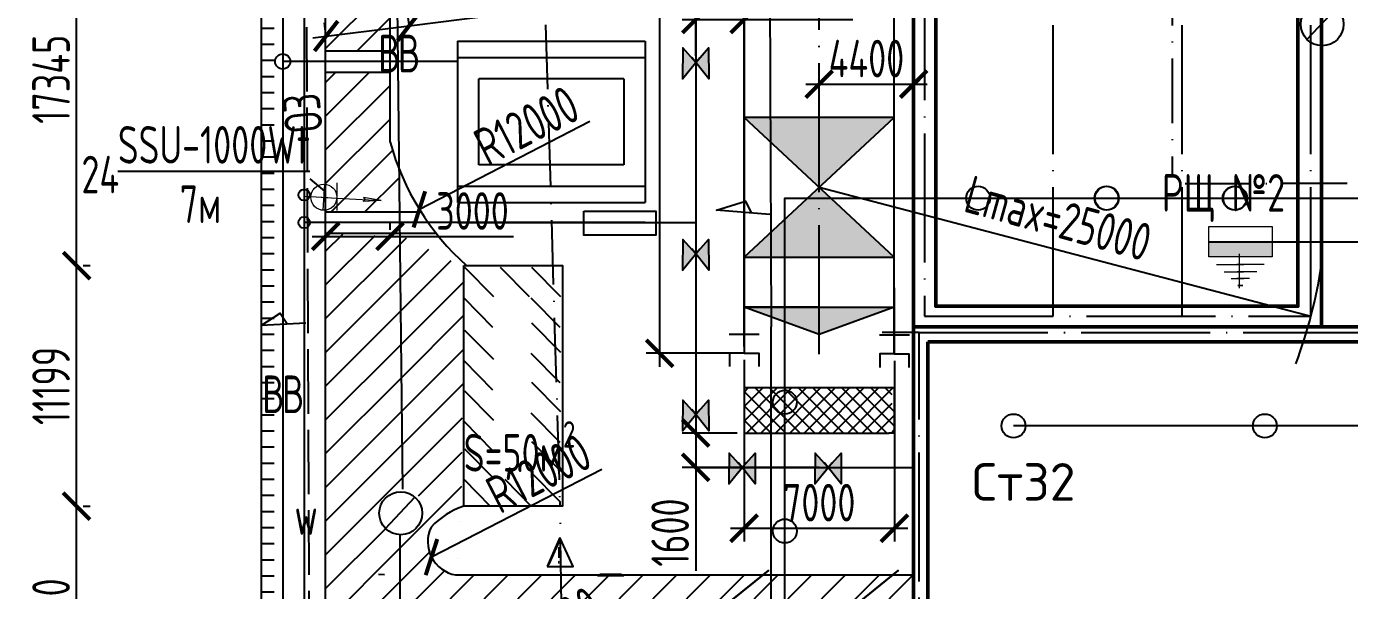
# Paper-space layout 'СГП' of a CAD drawing. Header units: millimetres. Extents: x 1 to 2190, y 0 to 1001.
# Drawn here: x 212.6 to 335.8, y 249.8 to 302.3 of the extents above; entities that cross this region are included whole.
import ezdxf

# ---------------------------------------------------------------- set-up
doc = ezdxf.new("R2010")
doc.units = ezdxf.units.MM
doc.header["$LTSCALE"] = 0.5
for name, pattern in [('ACAD_ISO02W100', [15, 12, -3]), ('ACAD_ISO04W100', [30, 24, -3, 0, -3]), ('ACAD_ISO10W100', [18, 12, -3, 0, -3])]:
    doc.linetypes.add(name, pattern=pattern)
for name, color, linetype, lineweight in [('ЛИНИИ_01', 7, 'Continuous', 9), ('ТОЛСТЫЕ', 1, 'Continuous', 50), ('ТОНКИЕе', 7, 'Continuous', 25)]:
    doc.layers.add(name, color=color, linetype=linetype, lineweight=lineweight)
for name, color, linetype in [('оси', 7, 'ACAD_ISO04W100'), ('размеры', 7, 'Continuous'), ('текст', 7, 'Continuous'), ('тонкие', 7, 'Continuous')]:
    doc.layers.add(name, color=color, linetype=linetype)
doc.styles.add('Наклонный', font='isocpeur.ttf', dxfattribs={"width": 0.7, "height": 3.5})
doc.styles.add('Наклонный 5', font='isocpeur.ttf', dxfattribs={"height": 7})
doc.linetypes.add('119-1 Кабель высоковольтный подземный', pattern='A,8,-2,[31,Russia-GOST_Topo.shx,S=0.15,R=180,X=0,Y=0],1,[31,Russia-GOST_Topo.shx,S=0.1,R=180,X=0,Y=0],6,[31,Russia-GOST_Topo.shx,S=0.1,R=0,X=0,Y=0],1,[31,Russia-GOST_Topo.shx,S=0.15,R=0,X=0,Y=0],-2', length=20)
doc.linetypes.add('486 Границы государственных заповедников', pattern='A,0,3,[11,Russia-GOST_Topo.shx,S=0.05,R=0,X=0,Y=0],3,-2,3,[11,Russia-GOST_Topo.shx,S=0.05,R=180,X=0,Y=0],3,-2', length=16)
doc.dimstyles.new('СТРОИТЕЛЬНЫЙ', dxfattribs={"dimtxt": 3.5, "dimasz": 2.5, "dimexe": 1.25, "dimexo": 0.625, "dimtad": 1, "dimdec": 0, "dimlfac": 500, "dimdsep": 46, "dimtxsty": 'Наклонный', "dimblk1": 'ARCHTICK', "dimblk2": 'ARCHTICK', "dimsah": 1, "dimcen": 0, "dimdle": 1.25, "dimadec": 0, "dimazin": 0, "dimtfac": 0.75, "dimtdec": 0, "dimtmove": 0, "dimatfit": 3, "dimldrblk": 'ARCHTICK', "dimfxl": 1, "dimtolj": 1, "dimtzin": 0, "dimarcsym": 0})
pattern_1 = [(45, (-0.0765, 0.0526), (-1.571545, 1.571545), [])]

# ---------------------------------------------------------------- blocks, each defined once
blk = doc.blocks.new('_ArchTick')
at = {"color": 0, "linetype": 'ByBlock', "const_width": 0.15}
blk.add_lwpolyline([(-0.5, -0.5), (0.5, 0.5)], dxfattribs=at)
blk = doc.blocks.new('*D846')
at = {"layer": 'Defpoints', "color": 0, "transparency": 16777216}
for p in [(240.43, 282.79), (246.43, 282.79), (246.43, 282.79)]:
    blk.add_point(p, dxfattribs=at)
at = {"layer": 'размеры', "color": 0, "lineweight": -2, "transparency": 16777216}
for p, q in [((240.43, 283.41), (240.43, 284.04)), ((246.43, 283.41), (246.43, 284.04)), ((239.18, 282.79), (246.43, 282.79)), ((246.43, 282.79), (257.92, 282.79))]:
    blk.add_line(p, q, dxfattribs=at)
at = {"layer": 'размеры', "color": 0, "lineweight": -2, "transparency": 16777216, "xscale": 2.5, "yscale": 2.5, "zscale": 2.5, "rotation": 180}
blk.add_blockref('_ArchTick', (240.43, 282.79), dxfattribs=at)
at = {"layer": 'размеры', "color": 0, "lineweight": -2, "transparency": 16777216, "xscale": 2.5, "yscale": 2.5, "zscale": 2.5}
blk.add_blockref('_ArchTick', (246.43, 282.79), dxfattribs=at)
at = {"layer": 'размеры', "color": 0, "transparency": 16777216, "insert": (254.11, 285.16), "char_height": 3.5, "attachment_point": 5, "style": 'Наклонный'}
blk.add_mtext('\\A1;3000', dxfattribs=at)
blk = doc.blocks.new('*D849')
at = {"layer": 'Defpoints', "color": 0, "transparency": 16777216}
for p in [(248.22, 302.41), (240.57, 300.7), (248.31, 301.67)]:
    blk.add_point(p, dxfattribs=at)
at = {"layer": 'размеры', "color": 0, "lineweight": -2, "transparency": 16777216}
for p, q in [((248.23, 302.29), (248.07, 303.65)), ((248.22, 302.41), (258.51, 303.69)), ((239.24, 301.29), (248.22, 302.41)), ((240.49, 301.32), (240.32, 302.69))]:
    blk.add_line(p, q, dxfattribs=at)
at = {"layer": 'размеры', "color": 0, "lineweight": -2, "transparency": 16777216, "xscale": 2.5, "yscale": 2.5, "zscale": 2.5}
for p, rotation in [((248.22, 302.41), 7.081544733936532), ((240.48, 301.45), 187.0815447339365)]:
    blk.add_blockref('_ArchTick', p, dxfattribs=dict(at, rotation=rotation))
at = {"layer": 'размеры', "color": 0, "transparency": 16777216, "insert": (254.31, 305.56), "char_height": 3.5, "attachment_point": 5, "rotation": 7.0815, "style": 'Наклонный'}
blk.add_mtext('\\A1;4000', dxfattribs=at)
blk = doc.blocks.new('*D876')
at = {"layer": 'Defpoints', "color": 0, "transparency": 16777216}
for p in [(217.24, 257.67), (217.24, 257.67), (217.24, 236.15)]:
    blk.add_point(p, dxfattribs=at)
at = {"layer": 'размеры', "color": 0, "lineweight": -2, "transparency": 16777216}
for p, q in [((217.24, 234.9), (217.24, 258.92)), ((217.86, 257.67), (218.49, 257.67)), ((217.86, 236.15), (218.49, 236.15))]:
    blk.add_line(p, q, dxfattribs=at)
at = {"layer": 'размеры', "color": 0, "lineweight": -2, "transparency": 16777216, "xscale": 2.5, "yscale": 2.5, "zscale": 2.5}
for p, rotation in [((217.24, 257.67), 90), ((217.24, 236.15), 270)]:
    blk.add_blockref('_ArchTick', p, dxfattribs=dict(at, rotation=rotation))
at = {"layer": 'размеры', "color": 0, "transparency": 16777216, "insert": (214.86, 246.91), "char_height": 3.5, "attachment_point": 5, "rotation": 90, "style": 'Наклонный'}
blk.add_mtext('\\A1;10760', dxfattribs=at)
blk = doc.blocks.new('*D877')
at = {"layer": 'Defpoints', "color": 0, "transparency": 16777216}
for p in [(217.24, 280.07), (217.24, 280.07), (217.24, 257.67)]:
    blk.add_point(p, dxfattribs=at)
at = {"layer": 'размеры', "color": 0, "lineweight": -2, "transparency": 16777216}
for p, q in [((217.24, 256.42), (217.24, 281.32)), ((217.86, 280.07), (218.49, 280.07)), ((217.86, 257.67), (218.49, 257.67))]:
    blk.add_line(p, q, dxfattribs=at)
at = {"layer": 'размеры', "color": 0, "lineweight": -2, "transparency": 16777216, "xscale": 2.5, "yscale": 2.5, "zscale": 2.5}
for p, rotation in [((217.24, 280.07), 90), ((217.24, 257.67), 270)]:
    blk.add_blockref('_ArchTick', p, dxfattribs=dict(at, rotation=rotation))
at = {"layer": 'размеры', "color": 0, "transparency": 16777216, "insert": (214.86, 268.87), "char_height": 3.5, "attachment_point": 5, "rotation": 90, "style": 'Наклонный'}
blk.add_mtext('\\A1;11199', dxfattribs=at)
blk = doc.blocks.new('*D878')
at = {"layer": 'Defpoints', "color": 0, "transparency": 16777216}
for p in [(217.24, 314.76), (217.24, 314.76), (217.24, 280.07)]:
    blk.add_point(p, dxfattribs=at)
at = {"layer": 'размеры', "color": 0, "lineweight": -2, "transparency": 16777216}
for p, q in [((217.24, 278.82), (217.24, 316.01)), ((217.86, 314.76), (218.49, 314.76)), ((217.86, 280.07), (218.49, 280.07))]:
    blk.add_line(p, q, dxfattribs=at)
at = {"layer": 'размеры', "color": 0, "lineweight": -2, "transparency": 16777216, "xscale": 2.5, "yscale": 2.5, "zscale": 2.5}
for p, rotation in [((217.24, 314.76), 90), ((217.24, 280.07), 270)]:
    blk.add_blockref('_ArchTick', p, dxfattribs=dict(at, rotation=rotation))
at = {"layer": 'размеры', "color": 0, "transparency": 16777216, "insert": (214.86, 297.42), "char_height": 3.5, "attachment_point": 5, "rotation": 90, "style": 'Наклонный'}
blk.add_mtext('\\A1;17345', dxfattribs=at)
blk = doc.blocks.new('*D982')
at = {"layer": 'Defpoints', "color": 0, "transparency": 16777216}
for p in [(279.4, 446.81), (271.54, 271.91), (279.4, 271.91)]:
    blk.add_point(p, dxfattribs=at)
at = {"layer": 'размеры', "color": 0, "lineweight": -2, "transparency": 16777216}
for p, q in [((271.54, 448.06), (271.54, 270.66)), ((278.77, 446.81), (270.29, 446.81)), ((278.77, 271.91), (270.29, 271.91))]:
    blk.add_line(p, q, dxfattribs=at)
at = {"layer": 'размеры', "color": 0, "lineweight": -2, "transparency": 16777216, "xscale": 2.5, "yscale": 2.5, "zscale": 2.5}
for p, rotation in [((271.54, 446.81), 90), ((271.54, 271.91), 270)]:
    blk.add_blockref('_ArchTick', p, dxfattribs=dict(at, rotation=rotation))
at = {"layer": 'размеры', "color": 0, "transparency": 16777216, "insert": (269.16, 359.36), "char_height": 3.5, "attachment_point": 5, "rotation": 90, "style": 'Наклонный'}
blk.add_mtext('\\A1;87500', dxfattribs=at)
blk = doc.blocks.new('*D983')
at = {"layer": 'Defpoints', "color": 0, "transparency": 16777216}
for p in [(279.4, 302.99), (274.9, 299), (279.4, 271.91)]:
    blk.add_point(p, dxfattribs=at)
at = {"layer": 'размеры', "color": 0, "lineweight": -2, "transparency": 16777216}
for p, q in [((274.9, 299.62), (274.9, 304.24)), ((279.4, 272.54), (279.4, 304.24)), ((273.65, 302.99), (279.4, 302.99)), ((279.4, 302.99), (289.52, 302.99))]:
    blk.add_line(p, q, dxfattribs=at)
at = {"layer": 'размеры', "color": 0, "lineweight": -2, "transparency": 16777216, "xscale": 2.5, "yscale": 2.5, "zscale": 2.5, "rotation": 180}
blk.add_blockref('_ArchTick', (274.9, 302.99), dxfattribs=at)
at = {"layer": 'размеры', "color": 0, "lineweight": -2, "transparency": 16777216, "xscale": 2.5, "yscale": 2.5, "zscale": 2.5}
blk.add_blockref('_ArchTick', (279.4, 302.99), dxfattribs=at)
at = {"layer": 'размеры', "color": 0, "transparency": 16777216, "insert": (285.71, 305.36), "char_height": 3.5, "attachment_point": 5, "style": 'Наклонный'}
blk.add_mtext('\\A1;2250', dxfattribs=at)
blk = doc.blocks.new('*D984')
at = {"layer": 'Defpoints', "color": 0, "transparency": 16777216}
for p in [(279.4, 264.48), (274.9, 261.28), (279.64, 261.28)]:
    blk.add_point(p, dxfattribs=at)
at = {"layer": 'размеры', "color": 0, "lineweight": -2, "transparency": 16777216}
for p, q in [((274.9, 265.73), (274.9, 261.28)), ((278.77, 264.48), (273.65, 264.48)), ((279.01, 261.28), (273.65, 261.28)), ((274.9, 261.28), (274.9, 251.65))]:
    blk.add_line(p, q, dxfattribs=at)
at = {"layer": 'размеры', "color": 0, "lineweight": -2, "transparency": 16777216, "xscale": 2.5, "yscale": 2.5, "zscale": 2.5}
for p, rotation in [((274.9, 264.48), 90), ((274.9, 261.28), 270)]:
    blk.add_blockref('_ArchTick', p, dxfattribs=dict(at, rotation=rotation))
at = {"layer": 'размеры', "color": 0, "transparency": 16777216, "insert": (272.52, 255.21), "char_height": 3.5, "attachment_point": 5, "rotation": 90, "style": 'Наклонный'}
blk.add_mtext('\\A1;1600', dxfattribs=at)
blk = doc.blocks.new('*D985')
at = {"layer": 'Defpoints', "color": 0, "transparency": 16777216}
for p in [(279.4, 271.91), (293.4, 271.84), (293.4, 255.62)]:
    blk.add_point(p, dxfattribs=at)
at = {"layer": 'размеры', "color": 0, "lineweight": -2, "transparency": 16777216}
for p, q in [((279.4, 271.29), (279.4, 254.37)), ((293.4, 271.22), (293.4, 254.37)), ((278.15, 255.62), (294.65, 255.62))]:
    blk.add_line(p, q, dxfattribs=at)
at = {"layer": 'размеры', "color": 0, "lineweight": -2, "transparency": 16777216, "xscale": 2.5, "yscale": 2.5, "zscale": 2.5, "rotation": 180}
blk.add_blockref('_ArchTick', (279.4, 255.62), dxfattribs=at)
at = {"layer": 'размеры', "color": 0, "lineweight": -2, "transparency": 16777216, "xscale": 2.5, "yscale": 2.5, "zscale": 2.5}
blk.add_blockref('_ArchTick', (293.4, 255.62), dxfattribs=at)
at = {"layer": 'размеры', "color": 0, "transparency": 16777216, "insert": (286.4, 258), "char_height": 3.5, "attachment_point": 5, "style": 'Наклонный'}
blk.add_mtext('\\A1;7000', dxfattribs=at)
blk = doc.blocks.new('*D1000')
at = {"layer": 'Defpoints', "color": 0, "transparency": 16777216}
for p in [(269.25, 295.65), (249.16, 285.31)]:
    blk.add_point(p, dxfattribs=at)
at = {"layer": 'размеры', "color": 0, "lineweight": -2, "transparency": 16777216}
blk.add_line((265.04, 293.48), (249.16, 285.31), dxfattribs=at)
at = {"layer": 'размеры', "color": 0, "lineweight": -2, "transparency": 16777216, "xscale": 2.5, "yscale": 2.5, "zscale": 2.5, "rotation": 207.2222936335415}
blk.add_blockref('_ArchTick', (249.16, 285.31), dxfattribs=at)
at = {"layer": 'размеры', "color": 0, "transparency": 16777216, "insert": (259.15, 293.12), "char_height": 3.5, "attachment_point": 5, "rotation": 27.2223, "style": 'Наклонный'}
blk.add_mtext('\\A1;R12000', dxfattribs=at)
blk = doc.blocks.new('*D1001')
at = {"layer": 'Defpoints', "color": 0, "transparency": 16777216}
for p in [(270.38, 263.26), (250.29, 252.93)]:
    blk.add_point(p, dxfattribs=at)
at = {"layer": 'размеры', "color": 0, "lineweight": -2, "transparency": 16777216}
blk.add_line((266.17, 261.09), (250.29, 252.93), dxfattribs=at)
at = {"layer": 'размеры', "color": 0, "lineweight": -2, "transparency": 16777216, "xscale": 2.5, "yscale": 2.5, "zscale": 2.5, "rotation": 207.2222936335414}
blk.add_blockref('_ArchTick', (250.29, 252.93), dxfattribs=at)
at = {"layer": 'размеры', "color": 0, "transparency": 16777216, "insert": (260.28, 260.73), "char_height": 3.5, "attachment_point": 5, "rotation": 27.2223, "style": 'Наклонный'}
blk.add_mtext('\\A1;R12000', dxfattribs=at)
blk = doc.blocks.new('*D1002')
at = {"layer": 'Defpoints', "color": 0, "transparency": 16777216}
for p in [(271.27, 249.01), (251.18, 238.68)]:
    blk.add_point(p, dxfattribs=at)
at = {"layer": 'размеры', "color": 0, "lineweight": -2, "transparency": 16777216}
blk.add_line((267.06, 246.85), (251.18, 238.68), dxfattribs=at)
at = {"layer": 'размеры', "color": 0, "lineweight": -2, "transparency": 16777216, "xscale": 2.5, "yscale": 2.5, "zscale": 2.5, "rotation": 207.2222936335415}
blk.add_blockref('_ArchTick', (251.18, 238.68), dxfattribs=at)
at = {"layer": 'размеры', "color": 0, "transparency": 16777216, "insert": (261.17, 246.49), "char_height": 3.5, "attachment_point": 5, "rotation": 27.2223, "style": 'Наклонный'}
blk.add_mtext('\\A1;R12000', dxfattribs=at)
blk = doc.blocks.new('*D1029')
at = {"layer": 'Defpoints', "color": 0, "transparency": 16777216}
for p in [(295.2, 296.97), (286.4, 287.36), (295.2, 274.36)]:
    blk.add_point(p, dxfattribs=at)
at = {"layer": 'размеры', "color": 0, "lineweight": -2, "transparency": 16777216}
for p, q in [((286.4, 287.99), (286.4, 298.22)), ((295.2, 274.99), (295.2, 298.22)), ((285.15, 296.97), (296.45, 296.97))]:
    blk.add_line(p, q, dxfattribs=at)
at = {"layer": 'размеры', "color": 0, "lineweight": -2, "transparency": 16777216, "xscale": 2.5, "yscale": 2.5, "zscale": 2.5, "rotation": 180}
blk.add_blockref('_ArchTick', (286.4, 296.97), dxfattribs=at)
at = {"layer": 'размеры', "color": 0, "lineweight": -2, "transparency": 16777216, "xscale": 2.5, "yscale": 2.5, "zscale": 2.5}
blk.add_blockref('_ArchTick', (295.2, 296.97), dxfattribs=at)
at = {"layer": 'размеры', "color": 0, "transparency": 16777216, "insert": (290.8, 299.35), "char_height": 3.5, "attachment_point": 5, "style": 'Наклонный'}
blk.add_mtext('\\A1;4400', dxfattribs=at)

psp = doc.layouts.new('СГП')

# ---------------------------------------------------------------- hatches: boundary and pattern name
at = {"layer": 'ЛИНИИ_01'}
psp.add_hatch(color=0, dxfattribs=at).paths.add_polyline_path([(328.5739, 280.8759), (328.5739, 282.2788), (322.6819, 282.2788), (322.6819, 280.8759)])
at = {"layer": 'тонкие', "transparency": 33554687}
h = psp.add_hatch(dxfattribs=at)
h.set_pattern_fill('ANSI31', scale=0.7)
h.set_pattern_definition(pattern_1)
h.paths.add_polyline_path([(257.431, 464.5373, 0.09727769), (242.9848, 454.3578), (240.4316, 410.3831), (240.4316, 300.0792), (246.4316, 300.0792), (246.4316, 318.0631, -0.00470425), (246.5405, 318.474, -0.31712027), (245.212, 320.3579, -0.30403955), (246.4514, 322.2076), (246.4514, 385.0131, -0.31814295), (245.1159, 386.8995, -0.32369619), (246.4895, 388.7989, -0.00254168), (246.4316, 389.0211), (246.4316, 444.689, -0.24288837)])
h = psp.add_hatch(color=7, dxfattribs=at)
h.dxf.hatch_style = 1
h.paths.add_polyline_path([(273.6898, 300.3378), (273.6804, 298.9976), (274.8973, 298.9976)])
h.paths.add_polyline_path([(276.1049, 300.3378), (274.8973, 298.9976), (276.1143, 298.9976)])
h.paths.add_polyline_path([(276.1143, 298.9976), (274.8973, 298.9976), (276.125, 297.4619)])
h.paths.add_polyline_path([(274.8973, 298.9976), (273.6804, 298.9976), (273.6697, 297.4619)])
h = psp.add_hatch(dxfattribs=at)
h.set_pattern_fill('ANSI31', scale=0.7)
h.set_pattern_definition(pattern_1)
h.paths.add_polyline_path([(246.4316, 298.0792), (240.4316, 298.0792), (240.4316, 297.0792), (240.4316, 285.0792), (247.3, 285.0792), (247.2566, 289.108, -0.02713426), (246.4316, 291.5768)])
h = psp.add_hatch(color=7, dxfattribs=at)
h.dxf.hatch_style = 1
h.paths.add_polyline_path([(279.3973, 293.8631), (286.3973, 287.3631), (293.3973, 293.8631)])
h.paths.add_polyline_path([(293.3973, 280.8631), (286.3973, 287.3631), (279.3973, 280.8631)])
h = psp.add_hatch(dxfattribs=at)
h.set_pattern_fill('ANSI31', scale=0.7)
h.set_pattern_definition(pattern_1)
edge = h.paths.add_edge_path()
edge.add_line((240.4316, 120.1094), (240.4316, 283.0792))
edge.add_line((240.4316, 283.0792), (247.3246, 282.7869))
edge.add_line((247.3246, 282.7869), (247.5777, 259.2657))
edge.add_arc((247.5777, 257.1336), 2.1321, 90, 264.625171)
edge.add_line((247.378, 255.0109), (247.378, 148.2329))
edge.add_arc((247.378, 146.2322), 2.0007, 90, 272.939514)
edge.add_line((247.4806, 144.2342), (249.6614, 120.1094))
edge.add_line((249.6614, 120.1094), (240.4316, 120.1094))
h = psp.add_hatch(dxfattribs=at)
h.set_pattern_fill('ANSI31', scale=0.7)
h.set_pattern_definition(pattern_1)
edge = h.paths.add_edge_path()
edge.add_line((249.6614, 120.1094), (253.2969, 120.1094))
edge.add_line((253.2969, 120.1094), (253.3724, 141.9518))
edge.add_arc((255.6712, 146.7705), 5.3389, 126.323454, 244.496173, ccw=False)
edge.add_line((252.5087, 151.0719), (295.1973, 151.0719))
edge.add_line((295.1973, 151.0719), (295.1973, 157.0719))
edge.add_line((295.1973, 157.0719), (253.2969, 157.2569))
edge.add_arc((254.7812, 161.2193), 4.2313, 110.535884, 249.464116, ccw=False)
edge.add_line((253.2969, 165.1817), (253.3724, 190.5936))
edge.add_arc((255.4647, 195.418), 5.2585, 125.224276, 246.554718, ccw=False)
edge.add_line((252.4316, 199.7137), (284.7833, 199.7137))
edge.add_line((284.7833, 199.7137), (284.7833, 205.7137))
edge.add_line((284.7833, 205.7137), (253.2969, 205.7137))
edge.add_arc((255.3041, 209.8139), 4.5651, 116.083667, 243.916333, ccw=False)
edge.add_line((253.2969, 213.914), (253.2969, 236.3129))
edge.add_arc((254.9332, 240.9928), 4.9578, 120.302458, 250.729145, ccw=False)
edge.add_line((252.4316, 245.2733), (295.1973, 245.2733))
edge.add_line((295.1973, 245.2733), (295.1973, 251.2733))
edge.add_line((295.1973, 251.2733), (252.5396, 251.2658))
edge.add_arc((253.4092, 254.5126), 3.3613, 95.487082, 255.006627, ccw=False)
edge.add_line((253.0878, 257.8584), (253.3724, 279.9121))
edge.add_line((253.3724, 279.9121), (247.2594, 283.014))
edge.add_line((247.2594, 283.014), (247.5777, 259.2657))
edge.add_arc((247.5777, 257.1336), 2.1321, -95.374829, 90, ccw=False)
edge.add_line((247.378, 255.0109), (247.378, 148.2329))
edge.add_arc((247.378, 146.2322), 2.0007, -87.060486, 90, ccw=False)
edge.add_line((247.4806, 144.2342), (249.6614, 120.1094))
h = psp.add_hatch(color=7, dxfattribs=at)
h.dxf.hatch_style = 1
h.paths.add_polyline_path([(273.6898, 282.5117), (273.6804, 281.1715), (274.8973, 281.1715)])
h.paths.add_polyline_path([(276.1049, 282.5117), (274.8973, 281.1715), (276.1143, 281.1715)])
h.paths.add_polyline_path([(276.1143, 281.1715), (274.8973, 281.1715), (276.125, 279.6359)])
h.paths.add_polyline_path([(274.8973, 281.1715), (273.6804, 281.1715), (273.6697, 279.6359)])
h = psp.add_hatch(color=7, dxfattribs=at)
h.dxf.hatch_style = 1
h.paths.add_polyline_path([(286.3973, 273.6641), (279.3973, 276.1876), (286.3973, 276.1876)])
h.paths.add_polyline_path([(286.3973, 276.1876), (293.3973, 276.1876), (286.3973, 273.6641)])
h = psp.add_hatch(dxfattribs=at)
h.set_pattern_fill('ANSI37', scale=0.3)
h.set_pattern_definition([(45, (-0.0765, -56.9849), (-0.6735192, 0.6735192), []), (135, (-0.0765, -56.9849), (-0.6735192, -0.6735192), [])])
h.paths.add_polyline_path([(293.143, 267.7407, -0.08256513), (293.3044, 268.7114), (279.3973, 268.7114), (279.3973, 264.4756), (292.9, 264.4756), (293.3973, 264.4756), (293.3973, 266.5319, -0.10405318)])
h = psp.add_hatch(color=7, dxfattribs=at)
h.dxf.hatch_style = 1
h.paths.add_polyline_path([(273.6898, 267.5542), (273.6804, 266.214), (274.8973, 266.214)])
h.paths.add_polyline_path([(276.1049, 267.5542), (274.8973, 266.214), (276.1143, 266.214)])
h.paths.add_polyline_path([(276.1143, 266.214), (274.8973, 266.214), (276.125, 264.6783)])
h.paths.add_polyline_path([(274.8973, 266.214), (273.6804, 266.214), (273.6697, 264.6783)])
h = psp.add_hatch(color=7, dxfattribs=at)
h.dxf.hatch_style = 1
h.paths.add_polyline_path([(278.0143, 262.6158), (278.0049, 261.2756), (279.2219, 261.2756)])
h.paths.add_polyline_path([(280.4294, 262.6158), (279.2219, 261.2756), (280.4388, 261.2756)])
h.paths.add_polyline_path([(280.4388, 261.2756), (279.2219, 261.2756), (280.4495, 259.7399)])
h.paths.add_polyline_path([(279.2219, 261.2756), (278.0049, 261.2756), (277.9942, 259.7399)])
h = psp.add_hatch(color=7, dxfattribs=at)
h.dxf.hatch_style = 1
h.paths.add_polyline_path([(286.0185, 262.6158), (286.0091, 261.2756), (287.226, 261.2756)])
h.paths.add_polyline_path([(288.4335, 262.6158), (287.226, 261.2756), (288.4429, 261.2756)])
h.paths.add_polyline_path([(288.4429, 261.2756), (287.226, 261.2756), (288.4537, 259.7399)])
h.paths.add_polyline_path([(287.226, 261.2756), (286.0091, 261.2756), (285.9983, 259.7399)])

# ---------------------------------------------------------------- linework, layer by layer
at = {"layer": 'ЛИНИИ_01', "lineweight": 20}
for p, q in [((240.1891, 285.225), (240.3456, 287.6487)), ((238.5047, 286.5507), (240.6445, 286.4125)), ((239.0555, 286.5151), (241.4792, 286.3586)), ((241.4792, 286.3586), (245.5885, 286.1389)), ((243.9458, 286.0274), (244.1056, 286.2398)), ((245.5885, 286.1389), (243.9458, 286.0274)), ((243.967, 286.4249), (244.1033, 286.1966)), ((245.5885, 286.1389), (243.967, 286.4249))]:
    psp.add_line(p, q, dxfattribs=at)
at = {"layer": 'ЛИНИИ_01', "color": 0}
for p, q in [((322.6819, 280.8759), (322.6819, 283.7079)), ((322.6819, 283.7079), (328.5739, 283.7079)), ((328.5739, 283.7079), (328.5739, 280.8759)), ((328.5739, 280.8759), (322.6819, 280.8759)), ((323.4094, 280.1762), (325.9469, 280.1762)), ((327.8464, 280.1762), (325.3089, 280.1762)), ((324.1067, 279.5055), (325.9149, 279.5055)), ((324.7707, 278.8669), (325.9469, 278.8669)), ((326.4851, 278.8669), (325.3089, 278.8669)), ((327.1491, 279.5055), (325.3409, 279.5055)), ((325.405, 278.2283), (325.8508, 278.2283)), ((325.8508, 278.2283), (325.405, 278.2283)), ((325.405, 278.2283), (325.8508, 278.2283)), ((325.8508, 278.2283), (325.405, 278.2283))]:
    psp.add_line(p, q, dxfattribs=at)
at = {"layer": 'ЛИНИИ_01', "lineweight": 20}
psp.add_circle((240.2674, 286.4369), 1.2144, dxfattribs=at)
at = {"layer": 'оси', "color": 0}
for points in [[(286.3973, 271.8228), (286.3973, 446.9034)], [(308.1973, 275.3631), (308.1973, 275.3631), (308.1973, 445.5366)], [(320.1973, 275.3631), (320.1973, 275.3631), (320.1973, 445.5366)], [(296.1973, 275.3631), (332.1973, 275.3631), (332.1973, 443.3631), (296.1973, 443.3631), (296.1973, 275.3631)], [(295.6973, 273.8569), (292.2626, 273.8569)], [(295.6973, 273.8569), (475.6973, 273.8569), (475.6973, 129.8569), (295.6973, 129.8569), (295.6973, 273.8569)]]:
    psp.add_lwpolyline(points, dxfattribs=at)
at = {"layer": 'размеры', "lineweight": 20}
psp.add_line((241.4963, 285.1904), (241.5133, 287.7803), dxfattribs=at)
at = {"layer": 'размеры', "color": 0, "lineweight": 13}
psp.add_line((325.5434, 277.9767), (325.5434, 281.1632), dxfattribs=at)
at = {"layer": 'ТОЛСТЫЕ', "color": 0}
for points in [[(296.1973, 274.3631), (296.1973, 274.3631), (332.1973, 274.3631), (333.1973, 274.3631), (333.1973, 443.3631), (333.1973, 444.3631), (296.1973, 444.3631), (295.1973, 444.3631), (295.1973, 274.3569), (296.1973, 274.3631)], [(295.1973, 129.8569), (295.1973, 129.8569), (295.1973, 273.8569), (295.1973, 274.3569), (475.6973, 274.3569), (476.1973, 274.3569), (476.1973, 129.8569), (476.1973, 129.3569), (295.1973, 129.3569), (295.1973, 129.8569)]]:
    psp.add_lwpolyline(points, dxfattribs=at)
for points in [[(297.2527, 442.2622), (330.9811, 442.2622), (330.9811, 276.2889), (297.2527, 276.2889)], [(296.5272, 272.9638), (473.618, 272.9638), (474.9001, 130.4761), (296.5272, 131.5698)]]:
    psp.add_lwpolyline(points, close=True, dxfattribs=at)
at = {"layer": 'тонкие', "color": 0}
for p, q in [((252.6988, 300.9573), (270.1988, 300.9573)), ((252.6988, 300.9573), (252.6988, 285.9573)), ((270.1988, 300.9573), (270.1988, 285.9573)), ((252.6988, 299.4573), (270.1988, 299.4573)), ((268.1988, 297.4573), (254.6988, 297.4573)), ((254.6988, 289.4573), (254.6988, 297.4573)), ((268.1988, 297.4573), (268.1988, 289.4573)), ((268.1988, 289.4573), (254.6988, 289.4573)), ((252.6988, 287.4573), (270.1988, 287.4573)), ((270.1988, 284.0792), (252.6988, 284.0792))]:
    psp.add_line(p, q, dxfattribs=at)
at = {"layer": 'ТОНКИЕе', "color": 153, "linetype": '486 Границы государственных заповедников'}
for p in [(281.1973, 458.3631), (281.9125, 274.3582)]:
    psp.add_line(p, (281.9125, 274.3582), dxfattribs=at)
at = {"layer": 'ТОНКИЕе', "color": 0}
psp.add_lwpolyline([(506.0457, 90.6529), (264.4316, 90.6529, -0.41421356), (240.4316, 114.6529), (240.4316, 450.689, -0.41421356), (264.4316, 474.689), (379.4823, 474.689, 0.41421356), (403.4823, 498.689), (403.4823, 518.0831)], format="xyb", dxfattribs=at)
at = {"layer": 'ТОНКИЕе', "color": 4}
for points in [[(474.1916, 349.8698), (474.1916, 349.8698), (474.2251, 380.6455), (474.2251, 380.6455), (415.9063, 380.6455), (413.9063, 380.6455), (413.9063, 510.0508), (413.9063, 510.0508), (385.6976, 510.0508), (385.6976, 510.0508), (385.6976, 480.689), (385.6976, 478.689), (236.4316, 478.689), (236.4316, 478.689), (236.4316, 84.6529), (236.4316, 84.6529), (508.2089, 84.6529)], [(252.6988, 299.0792), (236.4316, 299.0792)]]:
    psp.add_lwpolyline(points, dxfattribs=at)
at = {"layer": 'ТОНКИЕе', "color": 2, "true_color": 0xffff00}
for points in [[(471.4152, 378.6455), (471.4152, 378.6455), (471.4152, 378.6455), (471.4152, 378.6455), (471.4152, 378.6455), (471.4152, 378.6455), (471.4152, 378.6455), (413.9063, 378.6455), (411.9063, 378.6455), (411.9063, 508.0508), (411.9063, 508.0508), (387.8916, 508.0508), (387.8916, 508.0508), (387.8916, 478.689), (387.8916, 476.689), (238.4316, 476.689), (238.4316, 476.689), (238.4316, 86.6529), (238.4316, 86.6529), (238.4316, 86.6529), (238.4316, 86.6529), (517.4839, 86.6529), (517.4839, 86.6529), (517.4839, 86.6529)], [(252.6988, 284.0792), (238.4316, 284.0792)], [(322.6819, 282.2919), (494.9978, 282.2919)]]:
    psp.add_lwpolyline(points, dxfattribs=at)
at = {"layer": 'ТОНКИЕе'}
for points in [[(234.4316, 480.689), (234.4316, 480.689), (234.4316, 480.689), (234.4316, 90.6529), (234.4316, 82.6529), (521.5008, 82.6529)], [(234.4316, 303.689), (234.4316, 302.189), (235.6316, 302.189)], [(234.4316, 302.189), (234.4316, 300.689), (235.6316, 300.689)], [(234.4316, 300.689), (234.4316, 299.189), (235.6316, 299.189)], [(240.4316, 299.0792), (240.4316, 300.0792), (246.4316, 300.0792)], [(274.8973, 298.9976), (273.6898, 300.3378), (273.6697, 297.4619), (275.2674, 299.4605), (275.2674, 299.4605)], [(274.8973, 298.9976), (276.1049, 300.3378), (276.125, 297.4619), (274.5273, 299.4605), (274.5273, 299.4605)], [(234.4316, 299.189), (234.4316, 297.689), (235.6316, 297.689)], [(234.4316, 297.689), (234.4316, 296.189), (235.6316, 296.189)], [(240.4316, 297.0792), (240.4316, 298.0792), (246.4316, 298.0792)], [(234.4316, 296.189), (234.4316, 294.689), (235.6316, 294.689)], [(234.4316, 294.689), (234.4316, 293.189), (235.6316, 293.189)], [(234.4316, 293.189), (234.4316, 291.689), (235.6316, 291.689)], [(234.4316, 291.689), (234.4316, 290.189), (235.6316, 290.189)], [(234.4316, 290.189), (234.4316, 288.689), (235.6316, 288.689)], [(234.4316, 288.689), (234.4316, 287.189), (235.6316, 287.189)], [(234.4316, 287.189), (234.4316, 285.689), (235.6316, 285.689)], [(238.9603, 288.1408), (240.345, 286.9786)], [(252.6988, 285.9573), (270.1988, 285.9573)], [(234.4316, 285.689), (234.4316, 284.189), (235.6316, 284.189)], [(240.4316, 284.0792), (240.4316, 285.0792), (249.3085, 285.0792)], [(234.4316, 284.189), (234.4316, 282.689), (235.6316, 282.689)], [(234.4316, 282.689), (234.4316, 281.189), (235.6316, 281.189)], [(240.4316, 282.0792), (240.4316, 283.0792), (250.7258, 283.0792)], [(274.8973, 281.1715), (273.6898, 282.5117), (273.6697, 279.6359), (275.2674, 281.6344), (275.2674, 281.6344)], [(274.8973, 281.1715), (276.1049, 282.5117), (276.125, 279.6359), (274.5273, 281.6344), (274.5273, 281.6344)], [(234.4316, 281.189), (234.4316, 279.689), (235.6316, 279.689)], [(234.4316, 279.689), (234.4316, 278.189), (235.6316, 278.189)], [(234.4316, 278.189), (234.4316, 276.689), (235.6316, 276.689)], [(234.4316, 276.689), (234.4316, 275.189), (235.6316, 275.189)], [(234.4316, 275.189), (234.4316, 273.689), (235.6316, 273.689)], [(234.4316, 273.689), (234.4316, 272.189), (235.6316, 272.189)], [(234.4316, 272.189), (234.4316, 270.689), (235.6316, 270.689)], [(234.4316, 270.689), (234.4316, 269.189), (235.6316, 269.189)], [(234.4316, 269.189), (234.4316, 267.689), (235.6316, 267.689)], [(234.4316, 267.689), (234.4316, 266.189), (235.6316, 266.189)], [(274.8973, 266.214), (273.6898, 267.5542), (273.6697, 264.6783), (275.2674, 266.6768), (275.2674, 266.6768)], [(274.8973, 266.214), (276.1049, 267.5542), (276.125, 264.6783), (274.5273, 266.6768), (274.5273, 266.6768)], [(234.4316, 266.189), (234.4316, 264.689), (235.6316, 264.689)], [(234.4316, 264.689), (234.4316, 263.189), (235.6316, 263.189)], [(234.4316, 263.189), (234.4316, 261.689), (235.6316, 261.689)], [(279.2219, 261.2756), (278.0143, 262.6158), (277.9942, 259.7399), (279.5919, 261.7385), (279.5919, 261.7385)], [(279.2219, 261.2756), (280.4294, 262.6158), (280.4495, 259.7399), (278.8518, 261.7385), (278.8518, 261.7385)], [(287.226, 261.2756), (286.0185, 262.6158), (285.9983, 259.7399), (287.596, 261.7385), (287.596, 261.7385)], [(287.226, 261.2756), (288.4335, 262.6158), (288.4537, 259.7399), (286.856, 261.7385), (286.856, 261.7385)], [(234.4316, 261.689), (234.4316, 260.189), (235.6316, 260.189)], [(234.4316, 260.189), (234.4316, 258.689), (235.6316, 258.689)], [(234.4316, 258.689), (234.4316, 257.189), (235.6316, 257.189)], [(234.4316, 257.189), (234.4316, 255.689), (235.6316, 255.689)], [(234.4316, 255.689), (234.4316, 254.189), (235.6316, 254.189)], [(234.4316, 254.189), (234.4316, 252.689), (235.6316, 252.689)], [(234.4316, 252.689), (234.4316, 251.189), (235.6316, 251.189)], [(234.4316, 251.189), (234.4316, 249.689), (235.6316, 249.689)], [(252.5396, 251.2658), (295.1973, 251.2733)]]:
    psp.add_lwpolyline(points, dxfattribs=at)
at = {"layer": 'ТОНКИЕе', "color": 0}
for points in [[(279.3973, 450.0148), (274.8973, 450.0148), (274.8973, 261.2756), (295.1973, 261.2756)], [(279.3973, 439.8631), (279.3973, 446.8148), (279.3973, 271.9114)], [(293.3973, 278.0002), (293.3973, 271.843), (293.3973, 446.8833)], [(246.4316, 291.5768), (246.4316, 318.0631)], [(279.3973, 280.8631), (293.3973, 280.8631), (293.3973, 293.8631), (279.3973, 293.8631), (279.3973, 280.8631)], [(279.3973, 280.8631), (293.3973, 293.8631)], [(293.3973, 280.8631), (279.3973, 293.8631)], [(286.3973, 287.3631), (332.1973, 275.3631)], [(286.3973, 276.1876), (279.3973, 276.1876), (293.3973, 276.1876), (286.3973, 273.6641), (279.3973, 276.1876)], [(295.1973, 275.3631), (295.1973, 274.3631)], [(280.8032, 273.6641), (278.0176, 273.6641)], [(294.8032, 273.5956), (292.0176, 273.5956)], [(279.3973, 271.9114), (278.0318, 271.9114), (278.0318, 270.6652)], [(279.3973, 271.9114), (280.7629, 271.9114), (280.7629, 270.6652)], [(293.3973, 271.843), (292.0318, 271.843), (292.0318, 270.5968)], [(293.3973, 271.843), (294.7629, 271.843), (294.7629, 270.5968)], [(279.3973, 268.7114), (293.3973, 268.7114)], [(279.3973, 268.7114), (279.3973, 264.4756), (292.9, 264.4756)], [(293.3973, 268.7114), (293.3973, 264.4756), (292.9, 264.4756)], [(279.2219, 261.2756), (278.8518, 261.7385)], [(278.8518, 260.8128), (279.2219, 261.2756)], [(279.2219, 261.2756), (279.5919, 261.7385)], [(279.5919, 260.8128), (279.2219, 261.2756)], [(286.3973, 261.2756), (279.6399, 261.2756)], [(287.226, 261.2756), (286.856, 261.7385)], [(286.856, 260.8128), (287.226, 261.2756)], [(287.226, 261.2756), (287.596, 261.7385)], [(287.596, 260.8128), (287.226, 261.2756)]]:
    psp.add_lwpolyline(points, dxfattribs=at)
at = {"layer": 'ТОНКИЕе', "color": 52, "linetype": 'ACAD_ISO10W100', "true_color": 0xe6dc28}
for points in [[(319.2643, 429.8646), (319.2643, 426.7444), (319.2643, 288.3569)], [(260.3645, 320.6865), (260.3645, 320.6865), (262.2399, 258.074)], [(421.7983, 286.3569), (421.7983, 286.3569), (417.4834, 287.9124), (417.4834, 287.9124), (417.4834, 287.9124), (319.2643, 287.6786)], [(267.3163, 123.4633), (263.8525, 148.4394), (262.2675, 258.1137)]]:
    psp.add_lwpolyline(points, dxfattribs=at)
at = {"layer": 'ТОНКИЕе', "color": 30}
for points in [[(246.941, 318.4397), (247.5777, 259.2657)], [(331.8299, 301.1327), (334.5648, 304.0487)], [(246.0105, 255.5966), (248.7455, 258.5127)], [(247.378, 148.2329), (247.378, 255.0109)]]:
    psp.add_lwpolyline(points, dxfattribs=at)
at = {"layer": 'ТОНКИЕе', "color": 237, "linetype": 'ACAD_ISO02W100', "true_color": 0x8a2466}
psp.add_lwpolyline([(239.378, 146.2854), (238.6067, 317.4466)], dxfattribs=at)
at = {"layer": 'ТОНКИЕе', "color": 153}
psp.add_lwpolyline([(281.7871, 284.844), (276.84, 285.2318), (279.5315, 286.0787), (280.059, 284.9795)], dxfattribs=at)
at = {"layer": 'ТОНКИЕе', "color": 201, "true_color": 0xd966ff}
for points in [[(283.1973, 259.2633), (283.1973, 272.3569), (283.1973, 286.3569), (444.6354, 286.3569), (444.6354, 286.3569), (444.6354, 286.3569)], [(297.1973, 117.3569), (283.1973, 117.3569), (283.1973, 263.2633)]]:
    psp.add_lwpolyline(points, dxfattribs=at)
at = {"layer": 'ТОНКИЕе', "color": 2}
psp.add_lwpolyline([(264.4885, 285.1384), (271.1742, 285.1384), (271.1742, 282.8921), (264.4885, 282.8921)], close=True, dxfattribs=at)
psp.add_lwpolyline([(252.6988, 284.0792), (274.8973, 284.0792)], dxfattribs=at)
at = {"layer": 'ТОНКИЕе', "color": 241}
psp.add_lwpolyline([(253.2969, 280.0718), (262.4948, 280.0718), (262.4948, 257.673), (253.2969, 257.673)], close=True, dxfattribs=at)
for points in [[(253.3724, 279.9121), (256.0556, 277.182)], [(256.6991, 279.9121), (259.3823, 277.182)], [(259.6181, 279.9121), (262.3012, 277.182)], [(253.3047, 277.0693), (255.9879, 274.3392)], [(259.5504, 277.0693), (262.2335, 274.3392)], [(253.3724, 274.0751), (256.0556, 271.345)], [(259.6181, 274.7486), (262.3012, 272.0185)], [(253.3047, 271.2323), (255.9879, 268.5022)], [(259.5504, 271.9058), (262.2335, 269.1757)], [(259.6181, 269.2137), (262.3012, 266.4836)], [(253.3724, 268.4178), (256.0556, 265.6876)], [(259.5504, 266.3709), (262.2335, 263.6408)], [(253.3047, 265.5749), (255.9879, 262.8448)], [(253.3724, 263.0134), (256.0556, 260.2833)], [(259.6181, 263.691), (262.3012, 260.9609)], [(253.3047, 260.1706), (255.7593, 257.673)], [(257.1344, 260.1706), (259.589, 257.673)], [(259.5504, 260.8482), (262.2335, 258.1181)]]:
    psp.add_lwpolyline(points, dxfattribs=at)
at = {"layer": 'ТОНКИЕе', "color": 237, "true_color": 0x8a2466}
for points in [[(238.5989, 274.7267), (234.4316, 274.5026), (236.2005, 275.6539), (236.868, 274.6336)], [(245.9282, 251.2865), (245.3444, 251.3019)]]:
    psp.add_lwpolyline(points, dxfattribs=at)
at = {"layer": 'ТОНКИЕе', "color": 153, "linetype": '119-1 Кабель высоковольтный подземный'}
psp.add_lwpolyline([(281.9125, 115.3569), (281.9125, 274.3582), (281.9125, 274.3582)], dxfattribs=at)
at = {"layer": 'ТОНКИЕе', "color": 23, "true_color": 0xe48653}
psp.add_lwpolyline([(470.3583, 215.0462), (470.3583, 215.0462), (470.3583, 215.0462), (470.3583, 215.0462), (470.3583, 265.1388), (470.3583, 265.1388), (304.9394, 265.1388), (304.493, 265.1388)], dxfattribs=at)
at = {"layer": 'ТОНКИЕе', "color": 52, "true_color": 0xe6dc28}
for points in [[(262.2527, 254.7673), (261.0527, 252.061)], [(261.0527, 252.061), (263.4941, 252.061), (262.2527, 254.7673)], [(262.2472, 253.8224), (262.2472, 252.8717)], [(262.2472, 252.4547), (262.2472, 252.4797)], [(265.7618, 251.2308), (268.2032, 251.2308)]]:
    psp.add_lwpolyline(points, dxfattribs=at)
at = {"layer": 'ТОНКИЕе', "lineweight": 5}
for points in [[(261.2522, 252.2031), (262.2566, 254.4039)], [(262.1267, 253.8461), (262.1246, 252.8484)], [(265.9697, 251.3645), (267.9954, 251.3636)]]:
    psp.add_lwpolyline(points, dxfattribs=at)
at = {"layer": 'ТОНКИЕе', "color": 107, "true_color": 0x2e6b4a}
psp.add_lwpolyline([(277.8663, 248.6088), (281.6627, 251.696), (277.8663, 248.6088), (281.9505, 245.6174)], dxfattribs=at)
at = {"layer": 'ТОНКИЕе', "color": 150}
psp.add_lwpolyline([(289.959, 248.6088), (293.7554, 251.696), (289.959, 248.6088), (294.0432, 245.6174)], dxfattribs=at)
at = {"layer": 'ТОНКИЕе', "color": 30}
for centre in [(333.2446, 302.5464), (247.4253, 257.0103)]:
    psp.add_circle(centre, 2, dxfattribs=at)
at = {"layer": 'ТОНКИЕе', "color": 4}
psp.add_circle((236.4316, 299.0792), 0.7045, dxfattribs=at)
at = {"layer": 'ТОНКИЕе', "color": 6}
psp.add_circle((238.4316, 286.6529), 0.5316, dxfattribs=at)
at = {"layer": 'ТОНКИЕе', "color": 2, "true_color": 0xffff00}
for centre in [(238.4316, 286.6515), (238.4316, 284.0792)]:
    psp.add_circle(centre, 0.5316, dxfattribs=at)
at = {"layer": 'ТОНКИЕе', "color": 201, "true_color": 0xd966ff}
for centre in [(301.1973, 286.3569), (313.1463, 286.3569), (325.0952, 286.3569), (325.1463, 286.3569), (283.1973, 267.3569), (283.1973, 255.3569), (283.1973, 255.3569)]:
    psp.add_circle(centre, 1.1118, dxfattribs=at)
at = {"layer": 'ТОНКИЕе', "color": 222}
for centre in [(313.1973, 286.3569), (283.1973, 267.3569)]:
    psp.add_circle(centre, 1.1118, dxfattribs=at)
at = {"layer": 'ТОНКИЕе', "color": 23, "true_color": 0xe48653}
for centre in [(304.496, 265.141), (327.9006, 265.141)]:
    psp.add_circle(centre, 1.1118, dxfattribs=at)
at = {"layer": 'ТОНКИЕе'}
for centre, radius, start, end in [((269.5734, 297.9375), 24, 195.368699, 228.107692), ((253.0899, 254.3647), 3.1474, 154.489135, 259.931355)]:
    psp.add_arc(centre, radius, start, end, dxfattribs=at)
at = {"layer": 'ТОНКИЕе', "color": 0}
for centre, radius, start, end in [((286.3973, 287.3631), 47.346, 339.692288, 351.290462), ((255.593, 250.7352), 7.3079, 108.311746, 136.98853)]:
    psp.add_arc(centre, radius, start, end, dxfattribs=at)
at = {"layer": 'ТОНКИЕе', "lineweight": 5}
psp.add_arc((262.2411, 252.4584), 0.1309, 141.95244, 244.832495, dxfattribs=at)

# ---------------------------------------------------------------- texts
at = {"layer": 'текст', "color": 0, "linetype": 'Continuous', "style": 'Наклонный', "width": 0.7}
psp.add_text('РЩ №2', height=3.5, dxfattribs=at).set_placement((318.3126, 285.0924))
at = {"layer": 'ТОНКИЕе', "color": 4, "char_height": 3.5, "attachment_point": 1, "style": 'Наклонный'}
for insert in [(245.3236, 301.568), (234.5216, 269.8378)]:
    psp.add_mtext_dynamic_manual_height_columns('\\A1;{\\T0.9;ВВ}', width=21.521296, gutter_width=35, heights=[0], dxfattribs=dict(at, insert=insert))
at = {"layer": 'ТОНКИЕе', "color": 237, "true_color": 0x8a2466, "insert": (236.7048, 292.3135), "char_height": 3.5, "attachment_point": 1, "rotation": 95.535869, "style": 'Наклонный'}
psp.add_mtext_dynamic_manual_height_columns('ОЗ', width=2.290266, gutter_width=35, heights=[0], dxfattribs=at)
at = {"layer": 'ТОНКИЕе', "char_height": 3.5, "attachment_point": 1, "style": 'Наклонный'}
for s, width, insert in [('{\\LSSU-1000Wt}', 5.983696, (221.0796, 293.0685)), ('24', 14.451196, (217.6897, 290.2984)), ('7м', 5.983696, (226.8375, 287.5419))]:
    psp.add_mtext_dynamic_manual_height_columns(s, width=width, gutter_width=17.5, heights=[0], dxfattribs=dict(at, insert=insert))
at = {"layer": 'ТОНКИЕе', "color": 0, "insert": (299.7139, 285.1508), "char_height": 3.5, "attachment_point": 7, "rotation": 344.460079, "style": 'Наклонный'}
psp.add_mtext_dynamic_manual_height_columns('Lmax=25000', width=2.506863, gutter_width=35, heights=[0], dxfattribs=at)
at = {"layer": 'ТОНКИЕе', "color": 0, "insert": (253.2969, 265.5829), "char_height": 3.5, "attachment_point": 1, "style": 'Наклонный'}
psp.add_mtext_dynamic_manual_height_columns('\\A1;S=50м{\\H0.7x;\\S2^ ;}', width=21.521296, gutter_width=35, heights=[0], dxfattribs=at)
at = {"layer": 'ТОНКИЕе', "color": 23, "true_color": 0xe48653, "insert": (300.6147, 261.6812), "char_height": 3.5, "attachment_point": 1, "style": 'Наклонный 5'}
psp.add_mtext_dynamic_manual_height_columns('Ст32', width=2.31845, gutter_width=35, heights=[0], dxfattribs=at)
at = {"layer": 'ТОНКИЕе', "color": 2, "insert": (237.5178, 258.5019), "char_height": 3.5, "attachment_point": 1, "style": 'Наклонный'}
psp.add_mtext_dynamic_manual_height_columns('\\A1;{\\T0.9;w}', width=21.521296, gutter_width=35, heights=[0], dxfattribs=at)

# ---------------------------------------------------------------- dimensions: what is measured, and where the dimension line sits
at = {"layer": 'размеры'}
dim = psp.add_linear_dim(base=(271.5383, 271.9114), p1=(279.3973, 446.8148), p2=(279.3973, 271.9114), angle=90, text='87500', dimstyle='СТРОИТЕЛЬНЫЙ', dxfattribs=at)
dim.commit()
dim.dimension.update_dxf_attribs({"geometry": '*D982', "text_midpoint": (269.1633, 359.3631)})
for base, p1, p2, picture, middle in [((217.24, 314.7621), (217.24, 280.0718), (217.24, 314.7621), '*D878', (214.865, 297.417)), ((217.24, 280.0718), (217.24, 257.673), (217.24, 280.0718), '*D877', (214.865, 268.8724)), ((217.24, 257.673), (217.24, 236.1531), (217.24, 257.673), '*D876', (214.865, 246.9131))]:
    dim = psp.add_linear_dim(base=base, p1=p1, p2=p2, angle=90, dimstyle='СТРОИТЕЛЬНЫЙ', override={"dimtmove": 1}, dxfattribs=at)
    dim.commit()
    dim.dimension.update_dxf_attribs({"geometry": picture, "text_midpoint": middle})
dim = psp.add_aligned_dim(p1=(240.5704, 300.7033), p2=(248.3115, 301.665), distance=0.7487, text='4000', dimstyle='СТРОИТЕЛЬНЫЙ', dxfattribs=at)
dim.commit()
dim.dimension.update_dxf_attribs({"geometry": '*D849', "text_midpoint": (254.3099, 305.5579)})
for base, p1, p2, picture, middle in [((279.3973, 302.9898), (274.8973, 298.9976), (279.3973, 271.9114), '*D983', (285.7073, 305.3648)), ((295.1973, 296.9701), (286.3973, 287.3631), (295.1973, 274.3631), '*D1029', (290.7973, 299.3451)), ((293.3973, 255.622), (279.3973, 271.9114), (293.3973, 271.843), '*D985', (286.3973, 257.997))]:
    dim = psp.add_linear_dim(base=base, p1=p1, p2=p2, dimstyle='СТРОИТЕЛЬНЫЙ', dxfattribs=at)
    dim.commit()
    dim.dimension.update_dxf_attribs({"geometry": picture, "text_midpoint": middle})
at = {"layer": 'размеры', "color": 0}
for center, mpoint, picture, middle in [((269.2499, 295.646), (249.1624, 285.3125), '*D1000', (260.2334, 291.0077)), ((270.3783, 263.259), (250.2908, 252.9255), '*D1001', (261.3618, 258.6207)), ((271.2689, 249.0122), (251.1814, 238.6787), '*D1002', (262.2524, 244.3739))]:
    dim = psp.add_radius_dim(center=center, mpoint=mpoint, text='R12000', dimstyle='СТРОИТЕЛЬНЫЙ', dxfattribs=at)
    dim.commit()
    dim.dimension.update_dxf_attribs({"geometry": picture, "text_midpoint": middle, "dimtype": 164})
dim = psp.add_linear_dim(base=(246.4316, 282.7869), p1=(240.4316, 282.7869), p2=(246.4316, 282.7869), dimstyle='СТРОИТЕЛЬНЫЙ', dxfattribs=at)
dim.commit()
dim.dimension.update_dxf_attribs({"geometry": '*D846', "text_midpoint": (254.1066, 282.7869), "dimtype": 160})
at = {"layer": 'размеры'}
dim = psp.add_linear_dim(base=(274.8973, 261.2756), p1=(279.3973, 264.4756), p2=(279.6399, 261.2756), angle=90, dimstyle='СТРОИТЕЛЬНЫЙ', dxfattribs=at)
dim.commit()
dim.dimension.update_dxf_attribs({"geometry": '*D984', "text_midpoint": (272.5223, 255.2106)})

doc.saveas('drawing.dxf')
